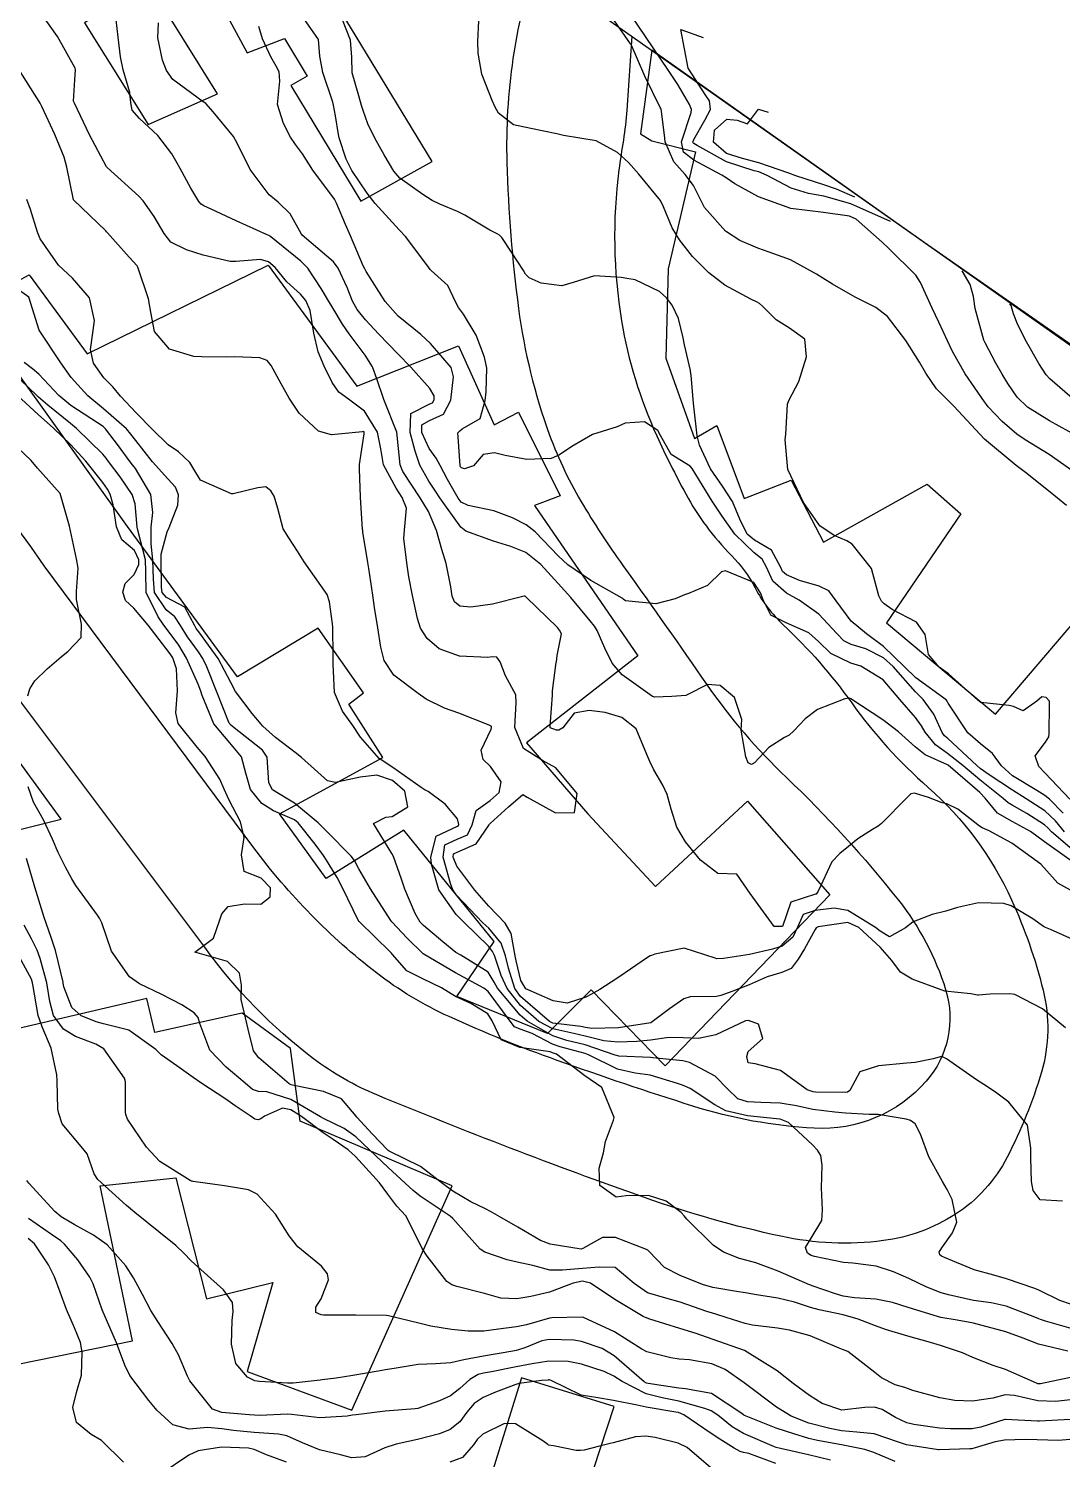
# Model space of a CAD drawing. Header units: metres. Extents: x 307586 to 320046, y 7427249 to 7434250.
# Drawn here: x 318546.2 to 318609.6, y 7430298.3 to 7430386 of the extents above; entities that cross this region are included whole.
import ezdxf

# ---------------------------------------------------------------- set-up
doc = ezdxf.new("R2010")
doc.units = ezdxf.units.M
doc.header["$MEASUREMENT"] = 0
for name, color, linetype in [('Area', 45, 'Continuous'), ('Curvas de Nivel 1m', 11, 'Continuous'), ('Curvas de Nivel 5m', 15, 'Continuous'), ('Edificações', 30, 'Continuous'), ('Vias Primárias', 230, 'Continuous')]:
    doc.layers.add(name, color=color, linetype=linetype)

msp = doc.modelspace()

# ---------------------------------------------------------------- linework, layer by layer
at = {"layer": 'Area'}
msp.add_polyline3d([(318546.4, 7430432.807, 820.779), (318550.577, 7430424.548, 821.989), (318550.913, 7430424.165, 822.858), (318551.413, 7430423.346, 831.559), (318554.458, 7430418.119, 830.639), (318556.639, 7430414.044, 825.399), (318560.139, 7430408.673, 826.438), (318565.212, 7430401.512, 827.168), (318569.62, 7430396.047, 834.648), (318571.988, 7430393.435, 834.766), (318614.776, 7430363.285, 834.903)], dxfattribs=at)
at = {"layer": 'Curvas de Nivel 1m', "flags": 128}
for points, elevation in [([(318609.87, 7430356.749), (318608.782, 7430357.654), (318607.36, 7430358.774), (318606.799, 7430359.207), (318604.846, 7430360.81), (318602.979, 7430362.829), (318602.844, 7430362.964), (318601.906, 7430363.897), (318601.256, 7430364.854), (318600.873, 7430365.535), (318600.022, 7430366.869), (318598.907, 7430368.332), (318598.193, 7430368.887), (318596.922, 7430369.518), (318595.535, 7430370.32), (318594.939, 7430370.692), (318594.556, 7430370.934), (318592.946, 7430371.8), (318591.648, 7430372.274), (318590.956, 7430372.525), (318589.853, 7430372.991), (318588.968, 7430373.557), (318587.691, 7430375.013), (318587.003, 7430376.353), (318586.495, 7430377.028), (318585.796, 7430377.814), (318585.28, 7430379.046), (318585.252, 7430379.263), (318585.052, 7430380.916), (318585.02, 7430381.05), (318584.993, 7430381.111), (318584.018, 7430383.061), (318583.176, 7430384.996), (318583.148, 7430385.039), (318576.591, 7430394.475)], 829), ([(318610.485, 7430332.973), (318609.357, 7430333.613), (318608.501, 7430334.538), (318608.309, 7430334.762), (318606.522, 7430336.057), (318605.127, 7430336.801), (318604.717, 7430336.99), (318604.536, 7430337.092), (318603.221, 7430338.149), (318602.549, 7430338.472), (318602.251, 7430338.534), (318601.414, 7430338.847), (318600.557, 7430339.125), (318600.342, 7430339.076), (318600.114, 7430338.864), (318598.537, 7430337.251), (318598.33, 7430337.087), (318597.979, 7430336.886), (318597.094, 7430336.325), (318596.517, 7430335.86), (318595.988, 7430335.43), (318595.494, 7430334.915), (318594.661, 7430333.104), (318594.538, 7430332.929), (318594.483, 7430332.925), (318592.979, 7430332.444), (318592.463, 7430330.95), (318591.948, 7430330.955), (318590.483, 7430332.97), (318589.661, 7430334.149), (318588.495, 7430334.199), (318587.445, 7430335.011), (318586.52, 7430336.138), (318585.99, 7430337.028), (318585.648, 7430338.138), (318585.385, 7430339.038), (318585.117, 7430339.6), (318584.568, 7430340.549), (318584.32, 7430341.053), (318584.154, 7430341.48), (318583.489, 7430343.061), (318582.61, 7430343.762), (318581.595, 7430344.068), (318580.614, 7430344.185), (318579.693, 7430344.029), (318578.988, 7430343.116), (318578.744, 7430342.975), (318578.601, 7430342.978), (318578.214, 7430343.124), (318578.236, 7430343.494), (318578.356, 7430345.123), (318578.361, 7430345.389), (318578.591, 7430347.121), (318578.598, 7430347.176), (318578.657, 7430347.556), (318578.905, 7430348.884), (318578.794, 7430349.119), (318578.674, 7430349.276), (318576.756, 7430351.139), (318576.694, 7430351.192), (318576.631, 7430351.203), (318576.468, 7430351.143), (318574.688, 7430350.709), (318573.35, 7430350.519), (318572.687, 7430350.578), (318572.346, 7430350.852), (318572.207, 7430351.197), (318572.125, 7430351.775), (318571.834, 7430353.203), (318571.568, 7430354.044), (318571.25, 7430355.212), (318570.76, 7430356.373), (318570.251, 7430357.225), (318569.185, 7430358.84), (318569.013, 7430359.238), (318568.813, 7430361.24), (318568.018, 7430363.248), (318567.589, 7430364.519), (318567.32, 7430365.255), (318566.873, 7430365.963), (318565.903, 7430367.275), (318565.486, 7430367.869), (318564.908, 7430368.82), (318564.634, 7430369.293), (318564.176, 7430370.042), (318563.353, 7430371.306), (318562.939, 7430371.729), (318561.09, 7430373.209), (318560.962, 7430373.293), (318560.873, 7430373.341), (318558.971, 7430374.2), (318557.439, 7430374.915), (318556.98, 7430375.116), (318556.818, 7430375.219), (318556.686, 7430375.384), (318556.18, 7430376.207), (318555.525, 7430377.402), (318555.352, 7430377.741), (318555.022, 7430378.302), (318554.153, 7430379.419), (318553.043, 7430380.472), (318552.59, 7430380.979), (318552.513, 7430381.438), (318552.436, 7430382.066), (318552.046, 7430383.446), (318551.882, 7430384.239), (318551.728, 7430385.451), (318551.536, 7430387.044)], 823), ([(318609.681, 7430337.886), (318608.837, 7430338.757), (318608.556, 7430338.97), (318608.051, 7430339.274), (318606.574, 7430340.176), (318605.9, 7430340.79), (318605.347, 7430341.556), (318604.596, 7430342.146), (318603.836, 7430342.818), (318602.621, 7430344.64), (318602.555, 7430344.764), (318602.494, 7430344.832), (318600.643, 7430346.193), (318599.954, 7430346.867), (318598.665, 7430348.112), (318597.612, 7430348.891), (318596.684, 7430349.663), (318595.746, 7430350.914), (318595.301, 7430351.513), (318594.712, 7430351.812), (318593.505, 7430352.152), (318592.718, 7430352.493), (318592.47, 7430352.704), (318592.358, 7430352.955), (318591.786, 7430354.016), (318590.739, 7430354.623), (318590.293, 7430354.984), (318589.842, 7430355.904), (318589.406, 7430356.994), (318588.782, 7430357.932), (318588.048, 7430359.007), (318587.38, 7430360.442), (318587.236, 7430361.016), (318587.018, 7430362.841), (318586.999, 7430363.018), (318586.86, 7430364.708), (318586.826, 7430364.984), (318586.821, 7430365.021), (318586.457, 7430366.597), (318586.368, 7430367.028), (318586.084, 7430368.211), (318585.704, 7430369.038), (318585.357, 7430369.483), (318584.921, 7430369.872), (318583.421, 7430370.572), (318582.929, 7430370.67), (318582.571, 7430370.717), (318580.93, 7430370.823), (318579.625, 7430370.414), (318578.924, 7430370.207), (318577.672, 7430370.386), (318576.929, 7430370.707), (318576.713, 7430370.925), (318576.58, 7430371.145), (318575.881, 7430372.224), (318575.26, 7430373.166), (318575.114, 7430373.318), (318574.965, 7430373.396), (318574.513, 7430373.629), (318572.977, 7430374.551), (318572.545, 7430374.763), (318571.45, 7430375.213), (318570.986, 7430375.452), (318570.407, 7430375.811), (318569.007, 7430376.817), (318568.638, 7430377.244), (318568.039, 7430378.234), (318567.465, 7430379.256), (318567.042, 7430380.143), (318566.744, 7430380.959), (318566.658, 7430381.266), (318566.478, 7430381.853), (318566.082, 7430383.275), (318566.052, 7430384.235), (318565.971, 7430385.277), (318565.226, 7430387.194)], 827), ([(318610.453, 7430330.066), (318608.895, 7430330.754), (318608.588, 7430330.882), (318608.465, 7430330.953), (318607.811, 7430331.425), (318606.477, 7430332.208), (318606.04, 7430332.348), (318604.479, 7430332.395), (318603.195, 7430332.103), (318602.473, 7430331.886), (318601.634, 7430331.676), (318600.467, 7430331.241), (318600.003, 7430330.857), (318599.02, 7430330.306), (318598.46, 7430330.653), (318598.176, 7430330.883), (318596.473, 7430331.938), (318595.625, 7430332.063), (318594.473, 7430331.934), (318593.733, 7430331.675), (318593.397, 7430330.941), (318593.106, 7430330.284), (318592.441, 7430329.752), (318591.846, 7430329.549), (318590.436, 7430329.237), (318588.842, 7430328.994), (318588.433, 7430328.975), (318588.341, 7430329.001), (318586.439, 7430329.623), (318584.643, 7430329.254), (318584.434, 7430329.178), (318584.343, 7430329.142), (318584.196, 7430329.052), (318583.148, 7430328.34), (318582.421, 7430327.833), (318581.963, 7430327.529), (318581.256, 7430327.082), (318580.718, 7430326.778), (318580.406, 7430326.611), (318579.263, 7430326.244), (318578.402, 7430326.395), (318576.718, 7430327.137), (318576.418, 7430327.63), (318576.129, 7430328.843), (318576.081, 7430329.145), (318575.82, 7430330.523), (318575.465, 7430331.155), (318574.468, 7430332.204), (318573.608, 7430333.179), (318572.498, 7430334.651), (318572.274, 7430335.192), (318572.3, 7430335.399), (318572.508, 7430335.499), (318573.688, 7430336.006), (318574.469, 7430337.171), (318574.492, 7430337.212), (318574.534, 7430337.259), (318575.663, 7430338.272), (318576.552, 7430339.028), (318576.817, 7430338.871), (318578.541, 7430337.917), (318579.712, 7430337.938), (318579.876, 7430339.107), (318578.569, 7430340.681), (318577.745, 7430341.128), (318576.584, 7430341.852), (318576.05, 7430343.148), (318576.143, 7430344.672), (318576.115, 7430345.148), (318575.484, 7430346.313), (318575.152, 7430347.163), (318574.948, 7430347.457), (318574.656, 7430347.474), (318574.389, 7430347.439), (318572.656, 7430347.51), (318571.408, 7430347.957), (318570.667, 7430348.595), (318570.276, 7430349.224), (318570.082, 7430349.823), (318569.774, 7430351.229), (318569.555, 7430352.387), (318569.424, 7430353.233), (318569.244, 7430354.728), (318569.281, 7430355.235), (318569.413, 7430356.583), (318569.154, 7430357.236), (318568.779, 7430357.821), (318568.008, 7430359.248), (318567.829, 7430360.223), (318567.637, 7430361.252), (318566.832, 7430362.531), (318565.848, 7430363.275), (318565.255, 7430363.691), (318564.853, 7430364.295), (318564.362, 7430365.295), (318563.999, 7430366.176), (318563.72, 7430367.302), (318563.512, 7430368.698), (318563.243, 7430369.307), (318562.917, 7430369.701), (318562.062, 7430370.461), (318561.358, 7430371.334), (318560.938, 7430371.689), (318560.451, 7430371.834), (318558.938, 7430371.699), (318558.595, 7430371.706), (318556.944, 7430372.086), (318555.917, 7430372.427), (318554.955, 7430372.898), (318554.545, 7430373.414), (318553.93, 7430374.464), (318553.262, 7430375.427), (318552.987, 7430375.717), (318551.049, 7430377.459), (318551.033, 7430377.479), (318551.013, 7430377.503), (318549.982, 7430379.471), (318549.052, 7430381.403), (318549.015, 7430381.48), (318549.001, 7430381.533), (318549.073, 7430382.847), (318549.113, 7430383.449), (318549.111, 7430383.48), (318549.084, 7430383.553), (318548.005, 7430385.491), (318547.116, 7430386.762)], 822), ([(318610.503, 7430334.73), (318608.524, 7430336.135), (318607.667, 7430336.769), (318606.539, 7430337.389), (318605.648, 7430337.897), (318604.896, 7430338.805), (318604.558, 7430339.167), (318602.613, 7430340.83), (318602.583, 7430340.848), (318601.217, 7430341.479), (318600.594, 7430341.957), (318599.581, 7430342.87), (318598.61, 7430343.61), (318596.657, 7430344.9), (318596.623, 7430344.923), (318596.583, 7430344.941), (318596.295, 7430344.905), (318594.616, 7430344.255), (318593.863, 7430343.685), (318593.161, 7430342.944), (318592.865, 7430342.683), (318592.597, 7430342.524), (318591.625, 7430341.927), (318590.754, 7430340.977), (318590.572, 7430340.88), (318590.363, 7430340.982), (318590.223, 7430341.339), (318589.932, 7430342.987), (318589.965, 7430343.631), (318589.516, 7430344.991), (318588.634, 7430345.722), (318587.868, 7430345.774), (318586.625, 7430345.149), (318586.532, 7430345.114), (318585.685, 7430345.034), (318584.622, 7430344.998), (318584.49, 7430345.051), (318582.642, 7430346.371), (318582.013, 7430347.08), (318581.573, 7430347.998), (318581.102, 7430349.094), (318580.937, 7430349.357), (318580.679, 7430349.677), (318579.487, 7430351.112), (318578.706, 7430351.976), (318577.641, 7430353.131), (318576.73, 7430353.878), (318575.815, 7430354.235), (318574.737, 7430354.56), (318573.039, 7430355.187), (318572.747, 7430355.431), (318571.459, 7430357.21), (318571.191, 7430357.628), (318570.783, 7430358.234), (318570.231, 7430359.226), (318569.944, 7430360.086), (318569.629, 7430361.232), (318569.675, 7430362.387), (318570.839, 7430362.971), (318571.013, 7430363.045), (318571.097, 7430363.216), (318571.101, 7430363.472), (318570.85, 7430363.921), (318569.679, 7430365.232), (318568.875, 7430366.041), (318567.707, 7430367.252), (318566.902, 7430368.128), (318566.393, 7430368.753), (318566.104, 7430369.272), (318565.762, 7430370.118), (318565.22, 7430371.286), (318564.939, 7430371.674), (318563.018, 7430373.309), (318562.964, 7430373.378), (318562.28, 7430374.624), (318561.534, 7430375.332), (318560.99, 7430375.788), (318559.828, 7430377.352), (318559.029, 7430378.963), (318558.802, 7430379.362), (318557.552, 7430380.871), (318557.105, 7430381.379), (318557.054, 7430381.422), (318556.939, 7430381.497), (318555.075, 7430382.869), (318554.694, 7430383.414), (318554.453, 7430384.053), (318554.154, 7430385.419), (318554.194, 7430386.342)], 824), ([(318609.751, 7430336.742), (318609.212, 7430337.425), (318608.546, 7430338.031), (318607.408, 7430338.771), (318606.561, 7430339.31), (318605.127, 7430340.25), (318604.58, 7430340.636), (318604.374, 7430340.812), (318602.599, 7430342.471), (318602.408, 7430342.64), (318602.256, 7430342.835), (318601.735, 7430343.964), (318601.089, 7430344.853), (318600.63, 7430345.327), (318599.243, 7430346.874), (318598.658, 7430347.409), (318597.584, 7430347.97), (318596.666, 7430348.236), (318596.221, 7430348.459), (318595.791, 7430348.913), (318594.69, 7430350.08), (318593.494, 7430350.942), (318592.707, 7430351.381), (318591.865, 7430352.117), (318591.49, 7430352.969), (318591.221, 7430353.466), (318590.732, 7430353.848), (318589.552, 7430354.992), (318588.759, 7430356.102), (318588.143, 7430357.006), (318587.156, 7430358.65), (318586.929, 7430359.019), (318586.794, 7430359.164), (318585.632, 7430359.868), (318584.98, 7430361.047), (318584.817, 7430361.345), (318583.998, 7430361.885), (318582.824, 7430361.802), (318582.327, 7430361.571), (318580.813, 7430361.1), (318579.544, 7430360.374), (318578.8, 7430359.861), (318578.283, 7430359.64), (318576.797, 7430359.579), (318575.463, 7430359.823), (318574.801, 7430359.985), (318574.107, 7430359.87), (318573.514, 7430359.183), (318572.975, 7430359.004), (318572.792, 7430359.051), (318572.728, 7430359.127), (318572.709, 7430359.191), (318572.575, 7430360.958), (318572.56, 7430361.194), (318572.674, 7430361.333), (318572.817, 7430361.45), (318573.931, 7430362.074), (318574.224, 7430363.176), (318574.301, 7430363.723), (318574.342, 7430365.175), (318574.202, 7430365.848), (318573.674, 7430367.182), (318572.906, 7430368.482), (318572.6, 7430368.885), (318572.431, 7430369.197), (318571.948, 7430370.229), (318570.932, 7430371.161), (318570.854, 7430371.221), (318570.659, 7430371.501), (318569.356, 7430373.236), (318568.967, 7430373.639), (318567.48, 7430375.255), (318566.992, 7430375.894), (318566.063, 7430377.274), (318565.716, 7430377.976), (318565.29, 7430379.286), (318565.245, 7430379.497), (318565.046, 7430380.642), (318564.932, 7430381.291), (318564.886, 7430381.461), (318564.272, 7430383.298), (318564.098, 7430384.295), (318564.021, 7430385.301), (318563.122, 7430386.601)], 826), ([(318610.088, 7430338.745), (318608.577, 7430340.354), (318608.181, 7430340.764), (318607.957, 7430341.399), (318608.598, 7430342.25), (318608.797, 7430342.562), (318608.824, 7430342.758), (318608.833, 7430344.546), (318608.835, 7430344.758), (318608.626, 7430344.981), (318608.368, 7430345.022), (318608.068, 7430344.766), (318607.228, 7430344.163), (318606.619, 7430344.422), (318606.337, 7430344.501), (318604.622, 7430344.672), (318604.435, 7430344.812), (318602.647, 7430346.442), (318602.074, 7430346.839), (318601.423, 7430347.611), (318601.205, 7430348.852), (318600.684, 7430349.61), (318599.187, 7430350.383), (318598.7, 7430350.715), (318598.545, 7430350.882), (318598.378, 7430351.211), (318597.925, 7430352.888), (318596.738, 7430354.383), (318596.419, 7430354.584), (318595.625, 7430354.917), (318594.751, 7430355.499), (318593.756, 7430356.94), (318592.793, 7430358.95), (318592.638, 7430360.779), (318592.65, 7430360.952), (318592.669, 7430361.098), (318592.774, 7430362.951), (318592.845, 7430363.186), (318593.461, 7430364.34), (318593.652, 7430364.942), (318593.946, 7430365.87), (318593.825, 7430366.941), (318592.9, 7430367.621), (318592.079, 7430368.137), (318591.246, 7430368.975), (318591.062, 7430369.125), (318590.915, 7430369.207), (318590.514, 7430369.387), (318588.926, 7430370.261), (318587.939, 7430371.01), (318586.948, 7430372.02), (318586.139, 7430373.032), (318585.695, 7430373.764), (318585.166, 7430375.047), (318584.989, 7430375.443), (318583.647, 7430377.064), (318583.02, 7430377.781), (318582.34, 7430378.394), (318581.033, 7430379.1), (318579.036, 7430379.429), (318578.637, 7430379.524), (318577.04, 7430379.853), (318575.972, 7430380.086), (318575.049, 7430380.802), (318574.85, 7430381.172), (318574.656, 7430381.577), (318574.022, 7430383.181), (318573.801, 7430384.478), (318573.793, 7430385.183), (318573.843, 7430386.461)], 828), ([(318599.083, 7430374.15), (318596.659, 7430375.233), (318594.994, 7430375.699), (318594.056, 7430375.881), (318593.002, 7430376.206), (318591.531, 7430376.972), (318591.015, 7430377.197), (318590.729, 7430377.269), (318589.021, 7430377.806), (318587.231, 7430378.818), (318587.032, 7430378.94), (318586.986, 7430378.975), (318586.975, 7430379.021), (318587.035, 7430379.179), (318587.7, 7430380.36), (318588.059, 7430381.01), (318587.987, 7430381.55), (318587.767, 7430381.88), (318586.684, 7430383.562), (318586.222, 7430385.932), (318587.603, 7430385.43)], 831), ([(318609.812, 7430324.739), (318608.4, 7430325.906), (318606.718, 7430326.777), (318606.413, 7430326.831), (318605.207, 7430326.798), (318604.477, 7430326.744), (318604.412, 7430326.749), (318604.015, 7430326.814), (318602.415, 7430326.992), (318602.184, 7430327.064), (318600.422, 7430327.717), (318599.705, 7430328.14), (318599.163, 7430328.869), (318598.445, 7430329.679), (318597.137, 7430330.893), (318596.466, 7430331.185), (318594.656, 7430330.927), (318594.52, 7430330.871), (318594.461, 7430330.77), (318593.806, 7430329.569), (318593.426, 7430328.94), (318593.003, 7430328.368), (318592.425, 7430328.119), (318591.523, 7430327.857), (318590.417, 7430327.377), (318589.416, 7430326.985), (318588.692, 7430326.713), (318588.408, 7430326.648), (318586.796, 7430326.628), (318586.405, 7430326.513), (318585.535, 7430325.894), (318584.383, 7430325.05), (318582.674, 7430324.773), (318582.38, 7430324.741), (318580.775, 7430324.69), (318580.38, 7430324.766), (318580.107, 7430324.821), (318578.382, 7430325.03), (318578.177, 7430325.122), (318576.406, 7430326.657), (318576.059, 7430327.145), (318575.659, 7430328.385), (318575.474, 7430329.154), (318575.206, 7430329.924), (318574.45, 7430330.838), (318574.1, 7430331.174), (318572.478, 7430332.878), (318572.259, 7430333.192), (318572.107, 7430333.574), (318571.653, 7430335.199), (318571.769, 7430335.946), (318572.52, 7430336.307), (318573.142, 7430336.566), (318573.438, 7430337.181), (318573.673, 7430338.048), (318574.548, 7430338.671), (318575.096, 7430339.162), (318575.216, 7430339.816), (318574.569, 7430340.744), (318574.102, 7430341.175), (318573.996, 7430341.762), (318574.601, 7430343.04), (318574.62, 7430343.153), (318574.618, 7430343.17), (318574.603, 7430343.225), (318574.488, 7430343.287), (318572.611, 7430344.02), (318571.734, 7430344.323), (318570.62, 7430344.89), (318570.12, 7430345.225), (318568.64, 7430346.346), (318568.03, 7430347.246), (318567.838, 7430348.072), (318567.649, 7430349.25), (318567.446, 7430350.492), (318567.343, 7430351.254), (318567.095, 7430352.879), (318567.033, 7430353.257), (318566.742, 7430355.119), (318566.723, 7430355.241), (318566.719, 7430355.26), (318566.718, 7430355.286), (318566.584, 7430357.263), (318566.52, 7430358.994), (318566.535, 7430359.264), (318566.812, 7430361.136), (318566.823, 7430361.25), (318566.793, 7430361.28), (318566.71, 7430361.262), (318564.811, 7430361.072), (318564.015, 7430361.298), (318562.829, 7430362.403), (318562.205, 7430363.32), (318561.727, 7430364.202), (318561.12, 7430365.336), (318560.867, 7430365.633), (318560.41, 7430365.804), (318558.87, 7430365.854), (318558.388, 7430365.847), (318556.87, 7430365.869), (318556.369, 7430365.889), (318554.877, 7430366.341), (318553.962, 7430367.419), (318553.724, 7430368.602), (318553.597, 7430369.423), (318552.932, 7430371.349), (318552.907, 7430371.405), (318552.892, 7430371.431), (318552.405, 7430371.974), (318551.077, 7430373.458), (318551.023, 7430373.519), (318550.964, 7430373.583), (318548.983, 7430375.48), (318548.587, 7430377.484), (318548.409, 7430378.096), (318547.854, 7430379.492), (318547.05, 7430381.21), (318546.953, 7430381.402), (318546.891, 7430381.502), (318546.599, 7430381.968), (318545.614, 7430383.522)], 821), ([(318596.893, 7430375.64), (318595.78, 7430376.14), (318595.005, 7430376.393), (318593.277, 7430376.947), (318592.859, 7430377.108), (318591.021, 7430377.757), (318590.005, 7430378.008), (318589.026, 7430378.322), (318588.235, 7430379.008), (318588.297, 7430379.751), (318589.047, 7430380.429), (318589.676, 7430380.364), (318590.31, 7430380.142), (318591.002, 7430381.038), (318591.583, 7430380.86)], 832), ([(318610.616, 7430360.951), (318608.835, 7430361.938), (318607.488, 7430362.774), (318606.849, 7430363.39), (318606.287, 7430364.218), (318605.934, 7430364.794), (318605.554, 7430365.481), (318604.892, 7430366.723), (318604.849, 7430366.81), (318604.814, 7430366.891), (318604.274, 7430368.816), (318604.176, 7430369.565), (318603.972, 7430370.299), (318603.483, 7430371.13)], 831), ([(318610.183, 7430307.784), (318609.478, 7430308.033), (318608.192, 7430308.657), (318607.943, 7430308.763), (318606.201, 7430309.347), (318605.422, 7430309.574), (318604.209, 7430309.901), (318602.391, 7430310.657), (318602.222, 7430310.749), (318602.121, 7430310.831), (318602.075, 7430310.981), (318602.227, 7430311.25), (318602.891, 7430312.169), (318603.156, 7430312.821), (318602.863, 7430314.218), (318602.565, 7430314.827), (318602.27, 7430315.315), (318601.439, 7430316.839), (318600.927, 7430318.223), (318600.593, 7430318.847), (318600.316, 7430319.054), (318600.04, 7430319.131), (318598.321, 7430319.416), (318597.772, 7430319.435), (318596.322, 7430319.507), (318595.669, 7430319.563), (318594.325, 7430319.732), (318593.313, 7430319.95), (318592.325, 7430320.117), (318591.134, 7430320.153), (318590.325, 7430320.197), (318589.733, 7430320.385), (318589.088, 7430320.989), (318588.345, 7430321.782), (318586.76, 7430322.613), (318586.358, 7430322.706), (318584.506, 7430322.903), (318584.361, 7430322.91), (318582.433, 7430322.998), (318582.362, 7430323.015), (318582.205, 7430323.072), (318580.369, 7430323.687), (318579.236, 7430323.971), (318578.374, 7430324.25), (318576.814, 7430325.136), (318576.388, 7430325.506), (318574.995, 7430327.161), (318574.783, 7430327.53), (318574.423, 7430328.153), (318572.748, 7430329.187), (318572.435, 7430329.364), (318571.633, 7430330.006), (318570.451, 7430331.005), (318570.344, 7430331.104), (318570.256, 7430331.213), (318569.943, 7430331.735), (318569.308, 7430333.228), (318569.112, 7430333.854), (318568.613, 7430335.238), (318568.506, 7430335.427), (318567.38, 7430337.252), (318568.136, 7430337.645), (318568.537, 7430337.696), (318569.494, 7430338.28), (318569.298, 7430339.233), (318568.56, 7430339.904), (318567.593, 7430340.219), (318566.561, 7430340.094), (318565.059, 7430339.783), (318564.559, 7430339.884), (318562.975, 7430341.306), (318562.577, 7430341.608), (318561.386, 7430342.533), (318560.601, 7430343.231), (318560.492, 7430343.341), (318559.944, 7430344.012), (318558.934, 7430345.357), (318558.631, 7430345.91), (318557.86, 7430347.368), (318556.669, 7430349.014), (318556.507, 7430349.218), (318556.43, 7430349.384), (318555.808, 7430350.517), (318554.69, 7430351.116), (318554.429, 7430351.413), (318554.389, 7430351.722), (318554.359, 7430353.414), (318554.366, 7430353.774), (318554.74, 7430355.127), (318554.867, 7430355.408), (318555.395, 7430356.769), (318555.432, 7430357.4), (318555.25, 7430357.875), (318554.783, 7430358.378), (318553.843, 7430359.419), (318552.806, 7430360.736), (318552.506, 7430361.131), (318552.234, 7430361.439), (318550.831, 7430362.666), (318549.867, 7430363.47), (318548.854, 7430364.589), (318548.208, 7430365.487), (318546.883, 7430367.5), (318546.256, 7430369.51), (318545.469, 7430370.073)], 819), ([(318610.397, 7430363.195), (318608.86, 7430364.507), (318608.631, 7430364.762), (318608.191, 7430365.449), (318607.434, 7430366.775), (318606.903, 7430367.833), (318606.626, 7430368.5), (318606.542, 7430368.786), (318606.478, 7430369.005), (318606.413, 7430369.12)], 832), ([(318610.167, 7430306.304), (318608.582, 7430306.754), (318608.282, 7430306.867), (318608.174, 7430306.91), (318607.932, 7430307.006), (318606.182, 7430307.682), (318605.263, 7430307.873), (318604.185, 7430308.024), (318602.637, 7430308.377), (318602.19, 7430308.503), (318601.318, 7430308.839), (318600.201, 7430309.374), (318599.281, 7430309.79), (318598.212, 7430310.134), (318596.787, 7430310.322), (318596.215, 7430310.358), (318594.433, 7430310.713), (318594.221, 7430310.79), (318593.998, 7430310.932), (318593.883, 7430311.277), (318594.232, 7430311.84), (318594.881, 7430312.92), (318594.916, 7430313.586), (318594.85, 7430314.921), (318594.887, 7430316.317), (318594.809, 7430316.922), (318594.615, 7430317.244), (318594.299, 7430317.562), (318592.829, 7430318.945), (318592.315, 7430319.131), (318592.106, 7430319.161), (318590.317, 7430319.338), (318588.989, 7430319.66), (318588.323, 7430320.021), (318586.798, 7430321.015), (318586.336, 7430321.228), (318586.036, 7430321.326), (318584.345, 7430321.831), (318583.437, 7430321.969), (318582.35, 7430322.211), (318580.572, 7430323.088), (318580.364, 7430323.17), (318578.826, 7430323.571), (318578.369, 7430323.742), (318577.123, 7430324.385), (318576.378, 7430324.653), (318576.034, 7430324.8), (318575.767, 7430325.149), (318574.41, 7430326.955), (318574.143, 7430327.173), (318572.422, 7430328.113), (318570.533, 7430329.209), (318570.434, 7430329.28), (318569.447, 7430330.229), (318568.514, 7430331.239), (318568.454, 7430331.317), (318567.205, 7430333.253), (318566.495, 7430334.489), (318566.229, 7430334.993), (318566.023, 7430335.267), (318564.525, 7430336.778), (318563.995, 7430337.295), (318562.545, 7430338.499), (318562.037, 7430338.807), (318561.197, 7430339.33), (318560.978, 7430339.755), (318560.863, 7430341.336), (318560.579, 7430341.758), (318558.75, 7430343.209), (318558.602, 7430343.326), (318558.574, 7430343.36), (318558.545, 7430343.419), (318557.757, 7430345.369), (318557.163, 7430346.857), (318556.914, 7430347.377), (318556.657, 7430347.772), (318555.974, 7430348.698), (318555.558, 7430349.397), (318555.195, 7430349.919), (318554.682, 7430350.357), (318553.959, 7430351.417), (318553.889, 7430352.234), (318553.857, 7430353.419), (318553.744, 7430354.409), (318553.758, 7430355.42), (318553.855, 7430356.32), (318553.728, 7430357.42), (318552.789, 7430359.026), (318552.61, 7430359.252), (318552.474, 7430359.435), (318551.755, 7430360.398), (318550.956, 7430361.458), (318550.815, 7430361.592), (318550.459, 7430361.823), (318548.834, 7430362.878), (318548.099, 7430363.487), (318546.856, 7430364.797), (318546.48, 7430365.127), (318545.97, 7430365.513)], 818), ([(318609.963, 7430304.915), (318608.152, 7430305.359), (318607.218, 7430305.708), (318606.163, 7430306.102), (318604.404, 7430306.572), (318604.17, 7430306.628), (318603.169, 7430306.82), (318602.175, 7430306.988), (318601.966, 7430307.041), (318600.18, 7430307.602), (318599.215, 7430307.896), (318598.185, 7430308.11), (318596.888, 7430308.191), (318596.187, 7430308.294), (318595.707, 7430308.426), (318594.283, 7430308.929), (318594.193, 7430308.964), (318594.13, 7430308.995), (318592.202, 7430309.824), (318590.83, 7430310.341), (318590.208, 7430310.498), (318589.825, 7430310.591), (318588.849, 7430310.99), (318588.219, 7430311.417), (318586.601, 7430313.016), (318586.432, 7430313.205), (318586.247, 7430313.41), (318585.332, 7430314.112), (318584.257, 7430314.454), (318582.886, 7430314.434), (318582.256, 7430314.351), (318581.257, 7430315.08), (318581.23, 7430316.129), (318581.494, 7430317.078), (318581.606, 7430317.771), (318582.109, 7430319.072), (318582.143, 7430319.243), (318581.395, 7430321.079), (318580.344, 7430321.796), (318578.598, 7430323.116), (318578.426, 7430323.182), (318578.364, 7430323.207), (318578.222, 7430323.264), (318576.367, 7430323.525), (318575.219, 7430324.005), (318574.661, 7430325.166), (318574.389, 7430325.587), (318573.356, 7430326.223), (318572.405, 7430326.657), (318571.548, 7430327.199), (318570.418, 7430327.749), (318569.436, 7430328.238), (318568.549, 7430329.238), (318568.499, 7430329.305), (318568.434, 7430329.366), (318566.504, 7430331.259), (318566.454, 7430331.33), (318565.511, 7430333.275), (318565.158, 7430333.948), (318564.5, 7430335.022), (318564.319, 7430335.292), (318563.807, 7430336.004), (318562.77, 7430337.308), (318562.535, 7430337.488), (318561.256, 7430338.045), (318560.544, 7430338.492), (318559.848, 7430339.347), (318559.559, 7430340.354), (318559.294, 7430341.353), (318558.585, 7430342.197), (318557.589, 7430343.37), (318556.883, 7430345.114), (318556.795, 7430345.378), (318556.629, 7430345.793), (318555.927, 7430347.391), (318555.444, 7430348.181), (318554.671, 7430349.222), (318554.535, 7430349.411), (318554.175, 7430349.917), (318553.444, 7430351.422), (318553.427, 7430352.708), (318553.406, 7430353.423), (318552.926, 7430355.243), (318552.889, 7430355.429), (318552.764, 7430356.86), (318552.579, 7430357.433), (318551.851, 7430358.511), (318551.147, 7430359.455), (318550.996, 7430359.659), (318550.797, 7430359.899), (318549.173, 7430361.476), (318548.817, 7430361.777), (318547.425, 7430362.903), (318546.841, 7430363.396), (318546.733, 7430363.502), (318545.767, 7430364.431)], 817), ([(318610.129, 7430303.302), (318608.277, 7430302.911), (318608.124, 7430302.917), (318607.852, 7430303.037), (318606.133, 7430303.803), (318605.385, 7430304.041), (318604.14, 7430304.539), (318603.503, 7430304.816), (318602.15, 7430305.27), (318601.537, 7430305.451), (318600.158, 7430305.84), (318598.787, 7430306.248), (318598.167, 7430306.473), (318597.104, 7430306.891), (318596.175, 7430307.151), (318594.71, 7430307.454), (318594.18, 7430307.604), (318593.191, 7430307.932), (318592.185, 7430308.165), (318590.758, 7430308.394), (318590.188, 7430308.489), (318589.772, 7430308.559), (318588.191, 7430308.815), (318587.555, 7430309.006), (318586.198, 7430309.563), (318585.222, 7430310.054), (318584.268, 7430311.049), (318584.214, 7430311.102), (318584.122, 7430311.144), (318582.225, 7430311.88), (318581.419, 7430311.884), (318580.215, 7430311.208), (318580.127, 7430311.178), (318578.218, 7430311.479), (318577.635, 7430311.713), (318576.234, 7430312.53), (318575.137, 7430313.157), (318574.57, 7430313.489), (318574.248, 7430313.649), (318573.352, 7430314.079), (318572.258, 7430314.723), (318571.618, 7430315.196), (318570.278, 7430316.233), (318568.346, 7430317.185), (318568.293, 7430317.221), (318568.272, 7430317.24), (318567.303, 7430318.25), (318566.358, 7430319.26), (318566.314, 7430319.321), (318565.432, 7430320.382), (318564.328, 7430320.834), (318562.422, 7430321.219), (318562.332, 7430321.25), (318562.22, 7430321.311), (318560.356, 7430322.901), (318560.019, 7430323.335), (318559.695, 7430324.659), (318559.536, 7430325.343), (318559.272, 7430326.475), (318559.284, 7430327.347), (318559.169, 7430328.097), (318558.427, 7430328.799), (318556.433, 7430329.38), (318557.572, 7430330.238), (318557.964, 7430331.365), (318558.095, 7430331.727), (318558.465, 7430332.173), (318559.467, 7430332.346), (318560.468, 7430332.319), (318561.04, 7430332.759), (318561.075, 7430333.324), (318560.489, 7430333.917), (318559.457, 7430334.31), (318559.295, 7430335.348), (318559.466, 7430336.399), (318559.227, 7430337.353), (318558.546, 7430338.682), (318558.23, 7430339.363), (318557.954, 7430339.971), (318557.068, 7430341.375), (318556.581, 7430341.948), (318555.413, 7430343.398), (318555.261, 7430344.052), (318555.378, 7430345.399), (318555.305, 7430346.738), (318555.076, 7430347.404), (318554.916, 7430347.667), (318554.659, 7430348.007), (318553.579, 7430349.421), (318552.683, 7430350.458), (318552.187, 7430350.936), (318552.025, 7430351.44), (318552.162, 7430351.977), (318552.709, 7430352.513), (318553.002, 7430353.144), (318553, 7430353.427), (318552.729, 7430353.994), (318551.949, 7430354.655), (318551.636, 7430355.447), (318551.429, 7430356.784), (318551.244, 7430357.453), (318551.077, 7430357.756), (318550.78, 7430358.155), (318549.744, 7430359.47), (318548.803, 7430360.491), (318547.766, 7430361.49), (318546.825, 7430362.335), (318545.528, 7430363.52)], 816), ([(318610.103, 7430300.73), (318608.228, 7430300.632), (318608.101, 7430300.635), (318606.141, 7430300.741), (318606.102, 7430300.735), (318604.633, 7430300.264), (318604.093, 7430300.165), (318602.763, 7430300.153), (318602.093, 7430300.198), (318600.523, 7430300.419), (318600.098, 7430300.529), (318599.388, 7430300.861), (318598.571, 7430301.336), (318598.109, 7430301.487), (318597.518, 7430301.477), (318596.107, 7430301.295), (318594.891, 7430301.705), (318594.112, 7430302.195), (318593.121, 7430302.94), (318592.131, 7430303.71), (318590.143, 7430304.97), (318588.153, 7430305.666), (318587.167, 7430306), (318586.162, 7430306.313), (318584.34, 7430306.878), (318584.171, 7430306.937), (318583.93, 7430307.052), (318582.183, 7430308.096), (318580.701, 7430309.085), (318580.194, 7430309.207), (318579.628, 7430309.098), (318578.187, 7430308.545), (318577.042, 7430308.274), (318576.183, 7430308.13), (318575.196, 7430308.167), (318574.186, 7430308.449), (318572.498, 7430308.878), (318572.191, 7430308.979), (318571.891, 7430309.193), (318570.674, 7430310.74), (318570.36, 7430311.209), (318570.218, 7430311.527), (318569.363, 7430313.223), (318568.822, 7430313.805), (318568.256, 7430314.539), (318567.76, 7430315.245), (318566.287, 7430316.856), (318565.828, 7430317.267), (318564.919, 7430317.9), (318564.303, 7430318.305), (318562.974, 7430319.303), (318562.317, 7430319.715), (318561.816, 7430319.817), (318560.704, 7430319.326), (318560.479, 7430319.161), (318560.311, 7430319.1), (318560.118, 7430319.14), (318559.817, 7430319.337), (318558.914, 7430319.947), (318558.323, 7430320.362), (318556.789, 7430321.375), (318556.337, 7430321.685), (318555.334, 7430322.41), (318554.358, 7430323.091), (318554.031, 7430323.413), (318552.375, 7430324.598), (318550.838, 7430324.986), (318550.38, 7430325.109), (318550.127, 7430325.201), (318549.468, 7430325.464), (318548.899, 7430325.983), (318548.401, 7430327.247), (318548.359, 7430327.48), (318548.349, 7430327.535), (318547.886, 7430329.485), (318547.602, 7430330.328), (318547.197, 7430331.493), (318546.617, 7430333.363), (318546.572, 7430333.499), (318546.486, 7430333.844), (318546.114, 7430335.121)], 814), ([(318610.084, 7430299.497), (318609.381, 7430299.443), (318608.084, 7430299.487), (318607.337, 7430299.514), (318606.083, 7430299.472), (318605.512, 7430299.358), (318604.075, 7430298.945), (318603.956, 7430298.93), (318602.074, 7430298.875), (318602.028, 7430298.876), (318600.078, 7430299.188), (318599.585, 7430299.353), (318598.088, 7430299.859), (318597.029, 7430299.95), (318596.09, 7430300.046), (318595.367, 7430300.186), (318594.089, 7430300.505), (318593.001, 7430300.941), (318592.101, 7430301.498), (318590.123, 7430302.97), (318588.951, 7430303.807), (318588.134, 7430304.144), (318586.762, 7430304.388), (318586.137, 7430304.432), (318585.612, 7430304.502), (318584.141, 7430304.89), (318583.843, 7430305.053), (318582.158, 7430306.108), (318580.268, 7430306.992), (318580.172, 7430307.01), (318578.325, 7430306.964), (318578.17, 7430306.939), (318576.762, 7430306.536), (318576.162, 7430306.407), (318575.047, 7430306.269), (318574.158, 7430306.146), (318573.197, 7430306.14), (318572.159, 7430306.248), (318570.904, 7430306.46), (318570.164, 7430306.639), (318568.315, 7430307.093), (318568.171, 7430307.112), (318566.295, 7430307.135), (318566.171, 7430307.136), (318564.328, 7430307.13), (318564.171, 7430307.138), (318563.851, 7430307.293), (318563.843, 7430307.627), (318564.181, 7430308.12), (318564.618, 7430309.284), (318564.572, 7430309.66), (318564.201, 7430310.124), (318562.753, 7430311.305), (318562.223, 7430311.985), (318561.378, 7430313.319), (318560.255, 7430314.542), (318559.725, 7430314.805), (318558.26, 7430315.063), (318556.324, 7430315.318), (318556.262, 7430315.334), (318556.227, 7430315.345), (318556.148, 7430315.382), (318554.28, 7430316.542), (318553.475, 7430317.418), (318552.31, 7430319.143), (318552.202, 7430319.431), (318552.184, 7430319.561), (318552.179, 7430321.432), (318552.125, 7430321.643), (318550.86, 7430323.445), (318550.366, 7430323.738), (318549.116, 7430324.214), (318548.375, 7430324.653), (318547.755, 7430325.486), (318547.533, 7430326.347), (318547.349, 7430327.491), (318546.943, 7430328.977), (318546.762, 7430329.497), (318546.439, 7430330.155), (318545.965, 7430331.024)], 813), ([(318599.363, 7430298.157), (318598.071, 7430298.703), (318597.513, 7430298.886), (318596.077, 7430299.183), (318594.604, 7430299.445), (318594.079, 7430299.573), (318593.159, 7430299.862), (318592.086, 7430300.211), (318590.131, 7430300.97), (318590.093, 7430300.992), (318589.968, 7430301.099), (318588.113, 7430302.317), (318586.521, 7430302.611), (318586.117, 7430302.653), (318584.233, 7430302.936), (318584.122, 7430302.965), (318583.977, 7430303.051), (318582.139, 7430304.636), (318581.399, 7430305.077), (318580.149, 7430305.506), (318579.661, 7430305.587), (318578.151, 7430305.635), (318577.718, 7430305.556), (318576.673, 7430305.135), (318576.281, 7430304.999), (318576.141, 7430304.967), (318575.926, 7430304.929), (318574.137, 7430304.623), (318572.919, 7430304.398), (318572.133, 7430304.213), (318571.193, 7430304.139), (318570.132, 7430304.094), (318568.773, 7430303.874), (318568.128, 7430303.776), (318567.675, 7430303.697), (318566.125, 7430303.433), (318565.087, 7430303.276), (318564.245, 7430303.164), (318564.121, 7430303.145), (318562.462, 7430302.963), (318562.118, 7430302.964), (318560.392, 7430303.054), (318560.119, 7430303.101), (318559.657, 7430303.337), (318558.949, 7430304.166), (318558.674, 7430305.352), (318558.722, 7430306.794), (318558.791, 7430307.351), (318558.738, 7430307.912), (318558.186, 7430308.685), (318557.419, 7430309.368), (318556.204, 7430310.463), (318555.754, 7430310.933), (318555.275, 7430311.394), (318554.225, 7430312.236), (318552.756, 7430313.425), (318552.247, 7430313.857), (318550.492, 7430315.448), (318550.266, 7430315.787), (318549.838, 7430317.016), (318549.469, 7430317.462), (318548.303, 7430318.849), (318548.099, 7430319.482), (318548.037, 7430319.762), (318547.985, 7430321.483), (318547.962, 7430321.861), (318547.622, 7430323.487), (318547.075, 7430324.793), (318546.824, 7430325.496), (318546.502, 7430327.398), (318546.485, 7430327.499), (318546.406, 7430327.714), (318545.434, 7430329.515)], 812), ([(318595.401, 7430298.245), (318594.069, 7430298.561), (318592.344, 7430298.947), (318592.074, 7430299.015), (318591.974, 7430299.051), (318590.082, 7430299.883), (318589.385, 7430300.28), (318588.505, 7430300.994), (318588.097, 7430301.268), (318587.695, 7430301.408), (318586.105, 7430301.855), (318585.09, 7430302.054), (318584.112, 7430302.3), (318582.63, 7430303.065), (318582.126, 7430303.388), (318581.531, 7430303.674), (318580.133, 7430304.124), (318579.326, 7430304.294), (318578.135, 7430304.305), (318577.123, 7430304.14), (318576.131, 7430303.964), (318574.629, 7430303.663), (318574.127, 7430303.57), (318573.809, 7430303.491), (318573.301, 7430303.178), (318572.672, 7430302.627), (318572.108, 7430302.183), (318571.426, 7430301.874), (318570.096, 7430301.415), (318569.931, 7430301.377), (318568.093, 7430301.24), (318566.321, 7430301.027), (318566.09, 7430300.992), (318565.765, 7430300.94), (318564.088, 7430300.845), (318562.359, 7430301.038), (318562.09, 7430301.059), (318560.432, 7430300.984), (318560.09, 7430300.994), (318559.772, 7430301.017), (318558.091, 7430301.169), (318557.506, 7430301.366), (318556.119, 7430303.102), (318555.983, 7430303.382), (318555.432, 7430304.687), (318555.05, 7430305.396), (318554.163, 7430306.741), (318553.726, 7430307.414), (318553.216, 7430308.387), (318552.663, 7430309.425), (318552.2, 7430310.141), (318551.057, 7430311.442), (318550.222, 7430312.029), (318549.022, 7430312.677), (318548.238, 7430313.162), (318547.85, 7430313.484), (318546.26, 7430315.218), (318546.135, 7430315.376)], 811), ([(318552.06, 7430298.114), (318550.701, 7430299.444), (318550.077, 7430299.822), (318549.166, 7430300.546), (318548.947, 7430301.467), (318549.183, 7430302.388), (318549.477, 7430303.46), (318549.53, 7430304.852), (318549.414, 7430305.461), (318549.045, 7430306.359), (318548.558, 7430307.474), (318548.179, 7430308.529), (318547.83, 7430309.484), (318547.467, 7430310.221), (318546.598, 7430311.496), (318546.218, 7430311.83)], 809), ([(318588.061, 7430297.767), (318586.624, 7430299.014), (318586.076, 7430299.281), (318584.66, 7430299.622), (318584.079, 7430299.707), (318583.455, 7430299.68), (318582.075, 7430299.302), (318581.893, 7430299.253), (318581.157, 7430299.079), (318580.302, 7430298.856), (318580.07, 7430298.825), (318579.812, 7430298.835), (318578.424, 7430299.115), (318578.123, 7430299.169), (318578.074, 7430299.195), (318577.775, 7430299.424), (318576.086, 7430300.463), (318575.426, 7430300.49), (318574.08, 7430299.833), (318573.748, 7430299.502), (318573.52, 7430299.176), (318572.848, 7430298.399), (318572.062, 7430298.123)], 809), ([(318562.061, 7430298.118), (318560.817, 7430298.57), (318560.068, 7430298.885), (318559.719, 7430298.985), (318558.07, 7430299.041), (318556.63, 7430298.812), (318556.065, 7430298.554), (318554.366, 7430297.405)], 809)]:
    msp.add_lwpolyline(points, dxfattribs=dict(at, elevation=elevation))
at = {"layer": 'Curvas de Nivel 5m', "flags": 128}
for points, elevation in [([(318610.419, 7430358.744), (318608.81, 7430359.878), (318607.345, 7430360.775), (318606.826, 7430361.123), (318605.938, 7430361.898), (318605.073, 7430362.807), (318604.972, 7430362.936), (318604.846, 7430363.111), (318603.657, 7430364.822), (318602.883, 7430366.197), (318602.583, 7430366.835), (318602.042, 7430367.981), (318601.638, 7430368.849), (318600.936, 7430370.421), (318600.649, 7430370.863), (318598.959, 7430372.527), (318598.568, 7430372.884), (318596.977, 7430374.301), (318596.564, 7430374.492), (318594.981, 7430374.699), (318592.983, 7430374.95), (318590.993, 7430375.658), (318589.543, 7430376.457), (318589.01, 7430376.837), (318588.754, 7430377.003), (318587.022, 7430377.923), (318586.399, 7430378.402), (318586.271, 7430379.031), (318586.862, 7430380.834), (318586.892, 7430381.022), (318586.756, 7430381.326), (318586.048, 7430382.552), (318585.431, 7430383.478), (318581.829, 7430388.812)], 830), ([(318610.513, 7430335.427), (318608.967, 7430336.753), (318608.755, 7430336.977), (318608.537, 7430337.176), (318607.442, 7430337.873), (318606.549, 7430338.377), (318606.3, 7430338.533), (318606, 7430338.788), (318604.57, 7430339.932), (318603.518, 7430340.821), (318602.59, 7430341.55), (318601.844, 7430342.09), (318601.212, 7430342.851), (318600.992, 7430343.24), (318600.612, 7430343.767), (318599.651, 7430344.87), (318598.641, 7430346.056), (318597.278, 7430346.894), (318596.655, 7430347.081), (318595.428, 7430347.686), (318594.668, 7430348.417), (318594.089, 7430348.936), (318592.682, 7430349.556), (318591.758, 7430350.033), (318591.289, 7430350.971), (318591.114, 7430351.389), (318590.709, 7430352.024), (318588.968, 7430352.749), (318588.718, 7430352.685), (318587.868, 7430351.845), (318586.698, 7430351.347), (318586.453, 7430351.267), (318585.874, 7430351.032), (318584.69, 7430350.727), (318582.848, 7430350.912), (318582.692, 7430351.005), (318582.668, 7430351.045), (318582.635, 7430351.071), (318580.709, 7430352.147), (318579.31, 7430353.114), (318578.728, 7430353.642), (318577.294, 7430355.134), (318576.749, 7430355.56), (318575.909, 7430355.999), (318574.762, 7430356.414), (318573.196, 7430356.756), (318572.769, 7430356.947), (318572.569, 7430357.193), (318571.928, 7430358.346), (318571.473, 7430359.21), (318571.23, 7430359.647), (318570.803, 7430360.239), (318570.341, 7430361.225), (318570.343, 7430361.702), (318570.824, 7430361.956), (318571.687, 7430362.351), (318572.123, 7430363.201), (318572.295, 7430364.637), (318572.139, 7430365.201), (318570.885, 7430366.682), (318570.296, 7430367.226), (318568.904, 7430368.364), (318568.108, 7430369.248), (318566.931, 7430371.082), (318566.876, 7430371.205), (318566.852, 7430371.261), (318566.757, 7430371.441), (318565.971, 7430373.275), (318565.672, 7430373.982), (318565.123, 7430375.288), (318564.986, 7430375.519), (318563.659, 7430377.304), (318563.023, 7430378.299), (318562.596, 7430378.883), (318562.292, 7430379.321), (318561.874, 7430380.161), (318561.496, 7430381.333), (318561.647, 7430382.759), (318561.595, 7430383.332), (318561.426, 7430383.674), (318561.092, 7430384.255), (318560.583, 7430385.345), (318560.351, 7430386.111)], 825), ([(318609.632, 7430314.114), (318608.257, 7430314.199), (318607.828, 7430314.764), (318607.724, 7430315.312), (318607.699, 7430316.766), (318607.693, 7430317.372), (318607.494, 7430318.768), (318606.334, 7430320.181), (318605.52, 7430320.792), (318604.807, 7430321.263), (318604.35, 7430321.56), (318602.519, 7430322.828), (318602.364, 7430322.924), (318602.216, 7430322.98), (318601.707, 7430322.837), (318600.604, 7430322.604), (318600.36, 7430322.595), (318600.082, 7430322.576), (318598.358, 7430322.416), (318597.215, 7430322.031), (318596.6, 7430320.897), (318596.448, 7430320.793), (318596.341, 7430320.779), (318594.479, 7430320.79), (318594.341, 7430320.806), (318593.985, 7430320.934), (318592.35, 7430322.119), (318590.797, 7430322.525), (318590.357, 7430322.585), (318590.281, 7430322.971), (318590.366, 7430323.296), (318591.261, 7430324.075), (318590.995, 7430324.964), (318590.386, 7430325.191), (318590.192, 7430325.167), (318589.81, 7430324.979), (318588.376, 7430324.308), (318587.306, 7430324.078), (318586.374, 7430324.129), (318585.485, 7430324.144), (318584.372, 7430323.991), (318583.534, 7430323.895), (318582.371, 7430323.854), (318581.516, 7430323.934), (318580.374, 7430324.227), (318579.663, 7430324.388), (318578.379, 7430324.685), (318577.525, 7430325.129), (318576.397, 7430326.107), (318575.575, 7430327.153), (318575.211, 7430327.949), (318574.802, 7430329.164), (318574.692, 7430329.422), (318574.439, 7430329.739), (318572.953, 7430331.185), (318572.46, 7430331.691), (318571.39, 7430333.201), (318570.944, 7430334.76), (318570.902, 7430335.206), (318571.238, 7430336.493), (318572.532, 7430337.101), (318572.593, 7430337.128), (318572.615, 7430337.189), (318572.537, 7430337.555), (318571.779, 7430338.436), (318570.74, 7430339.217), (318570.616, 7430339.282), (318570.554, 7430339.304), (318570.308, 7430339.47), (318568.567, 7430340.683), (318567.732, 7430341.248), (318566.592, 7430342.548), (318566.11, 7430343.267), (318565.478, 7430344.144), (318564.997, 7430345.284), (318564.908, 7430347.027), (318564.914, 7430347.286), (318564.914, 7430347.545), (318564.897, 7430349.287), (318564.881, 7430349.493), (318564.688, 7430350.839), (318564.552, 7430351.291), (318564.154, 7430351.843), (318563.127, 7430353.306), (318562.729, 7430353.961), (318562.191, 7430354.771), (318561.838, 7430355.324), (318561.522, 7430356.568), (318561.287, 7430357.332), (318561.1, 7430357.659), (318560.778, 7430357.885), (318560.298, 7430357.825), (318558.774, 7430357.458), (318558.677, 7430357.458), (318556.782, 7430358.295), (318556.371, 7430358.969), (318556.12, 7430359.39), (318555.436, 7430360.037), (318554.804, 7430360.47), (318553.806, 7430361.42), (318552.828, 7430362.427), (318551.876, 7430363.445), (318551.41, 7430364.013), (318550.854, 7430364.569), (318550.216, 7430365.466), (318550.029, 7430366.316), (318550.198, 7430367.467), (318550.279, 7430368.087), (318549.973, 7430369.469), (318548.925, 7430370.688), (318548.077, 7430371.489), (318546.957, 7430373.084), (318546.782, 7430373.503), (318546.364, 7430374.896), (318546.126, 7430375.513)], 820), ([(318546.198, 7430345.085), (318546.309, 7430345.505), (318546.628, 7430346.001), (318547.38, 7430346.748), (318548.227, 7430347.484), (318548.458, 7430347.669), (318548.648, 7430347.794), (318549.47, 7430348.667), (318549.483, 7430349.472), (318549.178, 7430350.985), (318549.18, 7430351.475), (318549.284, 7430352.904), (318549.167, 7430353.476), (318548.743, 7430355.48), (318548.164, 7430357.486), (318546.786, 7430359.039), (318546.399, 7430359.506), (318545.574, 7430360.292)], 815), ([(318610.115, 7430301.94), (318609.209, 7430301.839), (318608.114, 7430301.885), (318606.684, 7430302.208), (318606.117, 7430302.237), (318605.369, 7430302.045), (318604.113, 7430301.852), (318603.028, 7430301.907), (318602.115, 7430302.06), (318600.464, 7430302.502), (318600.121, 7430302.634), (318599.958, 7430302.689), (318599.378, 7430302.861), (318598.532, 7430303.279), (318598.13, 7430303.608), (318596.467, 7430304.897), (318596.145, 7430305.027), (318595.937, 7430305.112), (318594.157, 7430305.859), (318592.888, 7430306.217), (318592.164, 7430306.327), (318590.622, 7430306.509), (318590.168, 7430306.616), (318589.014, 7430306.987), (318588.37, 7430307.192), (318588.175, 7430307.248), (318587.818, 7430307.362), (318586.182, 7430307.934), (318585.317, 7430308.166), (318584.187, 7430308.504), (318583.377, 7430309.058), (318582.203, 7430310.054), (318581.223, 7430310.059), (318580.202, 7430309.99), (318578.978, 7430309.886), (318578.201, 7430309.89), (318577.161, 7430310.173), (318576.205, 7430310.377), (318575.585, 7430310.527), (318574.211, 7430310.992), (318573.925, 7430311.173), (318572.241, 7430313.057), (318572.084, 7430313.192), (318570.255, 7430314.419), (318569.809, 7430314.767), (318569.328, 7430315.224), (318568.277, 7430316.177), (318567.143, 7430317.251), (318566.301, 7430318.063), (318565.593, 7430318.558), (318564.312, 7430319.187), (318564.138, 7430319.292), (318562.323, 7430320.348), (318560.848, 7430320.805), (318560.328, 7430320.836), (318559.957, 7430320.963), (318559.514, 7430321.342), (318558.347, 7430322.332), (318557.35, 7430323.37), (318556.747, 7430325.009), (318556.631, 7430325.378), (318556.387, 7430325.664), (318555.637, 7430326.149), (318554.403, 7430326.781), (318553.036, 7430327.424), (318552.417, 7430327.861), (318551.328, 7430329.441), (318550.726, 7430331.171), (318550.589, 7430331.449), (318550.456, 7430331.638), (318549.129, 7430333.47), (318548.888, 7430333.875), (318548.494, 7430334.588), (318548.049, 7430335.485), (318547.7, 7430336.299), (318547.159, 7430337.494), (318546.539, 7430338.563), (318546.211, 7430339.505)], 815), ([(318592.064, 7430298.039), (318590.394, 7430298.643), (318590.07, 7430298.712), (318589.862, 7430298.764), (318589.494, 7430298.979), (318588.612, 7430299.526), (318588.082, 7430299.884), (318586.42, 7430301.017), (318586.095, 7430301.154), (318585.932, 7430301.186), (318584.1, 7430301.49), (318583.544, 7430301.613), (318582.105, 7430301.905), (318581.134, 7430302.053), (318580.11, 7430302.222), (318578.274, 7430303.118), (318578.158, 7430303.154), (318578.123, 7430303.154), (318578.091, 7430303.153), (318577.695, 7430303.124), (318576.318, 7430302.94), (318576.119, 7430302.887), (318574.857, 7430302.413), (318574.107, 7430302.091), (318573.562, 7430301.715), (318573.118, 7430301.18), (318572.676, 7430300.595), (318572.082, 7430300.116), (318571.425, 7430299.851), (318570.076, 7430299.513), (318568.771, 7430299.23), (318568.071, 7430299.002), (318566.877, 7430298.44), (318566.064, 7430298.376), (318565.36, 7430298.565), (318564.069, 7430298.88), (318563.036, 7430299.3), (318562.077, 7430299.731), (318561.569, 7430299.824), (318560.079, 7430299.942), (318558.796, 7430300.065), (318558.081, 7430300.166), (318557.206, 7430300.245), (318556.081, 7430300.144), (318555.084, 7430300.396), (318554.092, 7430301.312), (318554.012, 7430301.411), (318553.612, 7430301.903), (318552.453, 7430303.427), (318552.129, 7430304.068), (318551.625, 7430305.435), (318551.224, 7430306.367), (318550.75, 7430307.444), (318550.187, 7430309.052), (318549.999, 7430309.453), (318549.26, 7430310.521), (318548.449, 7430311.476), (318548.216, 7430311.674), (318547.637, 7430312.07), (318546.236, 7430313.054)], 810)]:
    msp.add_lwpolyline(points, dxfattribs=dict(at, elevation=elevation))
at = {"layer": 'Edificações', "elevation": 827.168}
msp.add_lwpolyline([(318565.212, 7430401.512), (318554.52, 7430393.959), (318559.631, 7430384.491), (318561.937, 7430385.363), (318563.309, 7430383.059), (318562.311, 7430382.498), (318566.612, 7430375.397), (318570.975, 7430377.827), (318564.493, 7430388.54), (318566.55, 7430389.599), (318567.859, 7430387.668), (318574.132, 7430391.924), (318571.988, 7430393.435)], close=True, dxfattribs=at)
at = {"layer": 'Edificações'}
for points in [[(318557.822, 7430381.989), (318553.583, 7430388.778), (318549.672, 7430386.337), (318553.568, 7430380.095)], [(318582.139, 7430301.52), (318576.469, 7430303.283), (318573.69, 7430294.345), (318579.217, 7430292.627)]]:
    msp.add_lwpolyline(points, close=True, dxfattribs=at)
at = {"layer": 'Edificações', "elevation": 834.806}
msp.add_lwpolyline([(318615.364, 7430362.98), (318601.161, 7430372.879), (318584.451, 7430384.653), (318583.761, 7430379.538), (318584.447, 7430379.102), (318587.127, 7430378.417), (318585.444, 7430371.254), (318585.319, 7430365.773), (318587.064, 7430360.852), (318588.436, 7430361.662), (318590.119, 7430357.177), (318592.986, 7430358.298), (318594.98, 7430354.499), (318601.338, 7430358.049), (318603.395, 7430356.243), (318598.85, 7430349.569), (318605.519, 7430343.963), (318613.123, 7430352.87)], dxfattribs=at)
at = {"layer": 'Edificações'}
for points in [[(318541.317, 7430368.219), (318546.268, 7430370.89), (318549.832, 7430366.042), (318560.921, 7430371.484), (318566.367, 7430364.063), (318572.604, 7430366.537), (318574.783, 7430361.689), (318576.268, 7430362.48), (318578.842, 7430357.335), (318577.258, 7430356.741), (318583.594, 7430347.54), (318576.763, 7430342.197), (318580.525, 7430337.843), (318584.684, 7430333.391), (318590.327, 7430338.635), (318595.377, 7430332.896), (318585.278, 7430322.408), (318580.723, 7430327.058), (318578.05, 7430324.387), (318572.505, 7430326.663), (318574.783, 7430330.027), (318569.238, 7430336.854), (318564.485, 7430333.886), (318561.614, 7430337.843), (318567.951, 7430341.306), (318565.872, 7430344.571), (318566.763, 7430345.264), (318563.99, 7430349.222), (318559.04, 7430346.253), (318552.307, 7430355.455), (318545.575, 7430364.855)], [(318541.412, 7430335.838), (318548.243, 7430337.52), (318543.392, 7430344.149)], [(318532.699, 7430301.504), (318552.6, 7430305.561), (318550.62, 7430315.06), (318555.273, 7430315.554), (318557.154, 7430308.133), (318561.214, 7430309.123), (318559.63, 7430303.681), (318566.065, 7430301.306), (318572.204, 7430315.06), (318562.897, 7430319.017), (318562.303, 7430323.47), (318559.333, 7430325.646), (318553.986, 7430324.459), (318553.491, 7430326.537), (318544.58, 7430324.459)]]:
    msp.add_lwpolyline(points, dxfattribs=at)
at = {"layer": 'Vias Primárias'}
msp.add_lwpolyline([(318577.223, 7430389.746, 0.039315), (318575.938, 7430384.137, 0.043957), (318575.564, 7430377.773, 0.025315), (318576.279, 7430368.828, 0.055225), (318578.184, 7430361.068, 0.048528), (318580.259, 7430356.753, 0.019339), (318582.843, 7430352.839, -0.004154), (318587.809, 7430345.795, 0.051347), (318592.706, 7430340.079, -0.035445), (318599.576, 7430332.556, -0.092064), (318602.468, 7430327.078, -0.261306), (318601.277, 7430321.471, -0.230134), (318594.408, 7430318.583, -0.063188), (318586.961, 7430319.942, -0.008976), (318578.653, 7430322.739, -0.021021), (318572.023, 7430325.423, -0.057886), (318567.568, 7430328.108, -0.06833), (318560.044, 7430335.769), (318547.184, 7430353.045, 0.053813), (318542.321, 7430358.992, -0.002276)], format="xyb", dxfattribs=at)
msp.add_lwpolyline([(318577.223, 7430389.746, 0.039315), (318575.938, 7430384.137, 0.043957), (318575.564, 7430377.773, 0.025315), (318576.279, 7430368.828, 0.055225), (318578.184, 7430361.068, 0.048528), (318580.259, 7430356.753, 0.019339), (318582.843, 7430352.839, -0.004154), (318587.809, 7430345.795, 0.051347), (318592.706, 7430340.079, -0.035445), (318599.576, 7430332.556, -0.092064), (318602.468, 7430327.078, -0.261306), (318601.277, 7430321.471, -0.230134), (318594.408, 7430318.583, -0.063188), (318586.961, 7430319.942, -0.008976), (318578.653, 7430322.739, -0.021021), (318572.023, 7430325.423, -0.057886), (318567.568, 7430328.108, -0.06833), (318560.044, 7430335.769), (318547.184, 7430353.045, 0.053813), (318542.321, 7430358.992, -0.002276)], format="xyb", dxfattribs=at)
at = {"layer": 'Vias Primárias', "elevation": 834.802}
msp.add_lwpolyline([(318583.227, 7430385.516), (318582.919, 7430380.988, -0.02344), (318582.707, 7430379.148, 0.007747), (318582.438, 7430377.319, 0.074167), (318582.599, 7430368.068, 0.065607), (318584.752, 7430361.022, 0.017939), (318586.53, 7430357.464, 0.069594), (318589.332, 7430353.687, -0.073396), (318590.785, 7430351.697, 0.083806), (318592.508, 7430349.438, -0.049375), (318596.706, 7430344.651, 0.057266), (318601.394, 7430339.472, -0.106044), (318606.507, 7430332.587, -0.04556), (318608.445, 7430327.047, -0.134051), (318608.339, 7430322.022, -0.047479), (318606.24, 7430316.805, -0.130726), (318603.064, 7430313.309, -0.111925), (318598.651, 7430311.695, -0.085341), (318592.354, 7430311.964, -0.031747), (318584.011, 7430314.331, -0.013089), (318567.595, 7430320.624, -0.063936), (318563.713, 7430322.846, -0.074823), (318557.039, 7430329.677), (318539.429, 7430353.143, 0.063228)], format="xyb", dxfattribs=at)
msp.add_lwpolyline([(318583.227, 7430385.516), (318582.919, 7430380.988, -0.02344), (318582.707, 7430379.148, 0.007747), (318582.438, 7430377.319, 0.074167), (318582.599, 7430368.068, 0.065607), (318584.752, 7430361.022, 0.017939), (318586.53, 7430357.464, 0.069594), (318589.332, 7430353.687, -0.073396), (318590.785, 7430351.697, 0.083806), (318592.508, 7430349.438, -0.049375), (318596.706, 7430344.651, 0.057266), (318601.394, 7430339.472, -0.106044), (318606.507, 7430332.587, -0.04556), (318608.445, 7430327.047, -0.134051), (318608.339, 7430322.022, -0.047479), (318606.24, 7430316.805, -0.130726), (318603.064, 7430313.309, -0.111925), (318598.651, 7430311.695, -0.085341), (318592.354, 7430311.964, -0.031747), (318584.011, 7430314.331, -0.013089), (318567.595, 7430320.624, -0.063936), (318563.713, 7430322.846, -0.074823), (318557.039, 7430329.677), (318539.429, 7430353.143, 0.063228)], format="xyb", dxfattribs=at)

doc.saveas('drawing.dxf')
